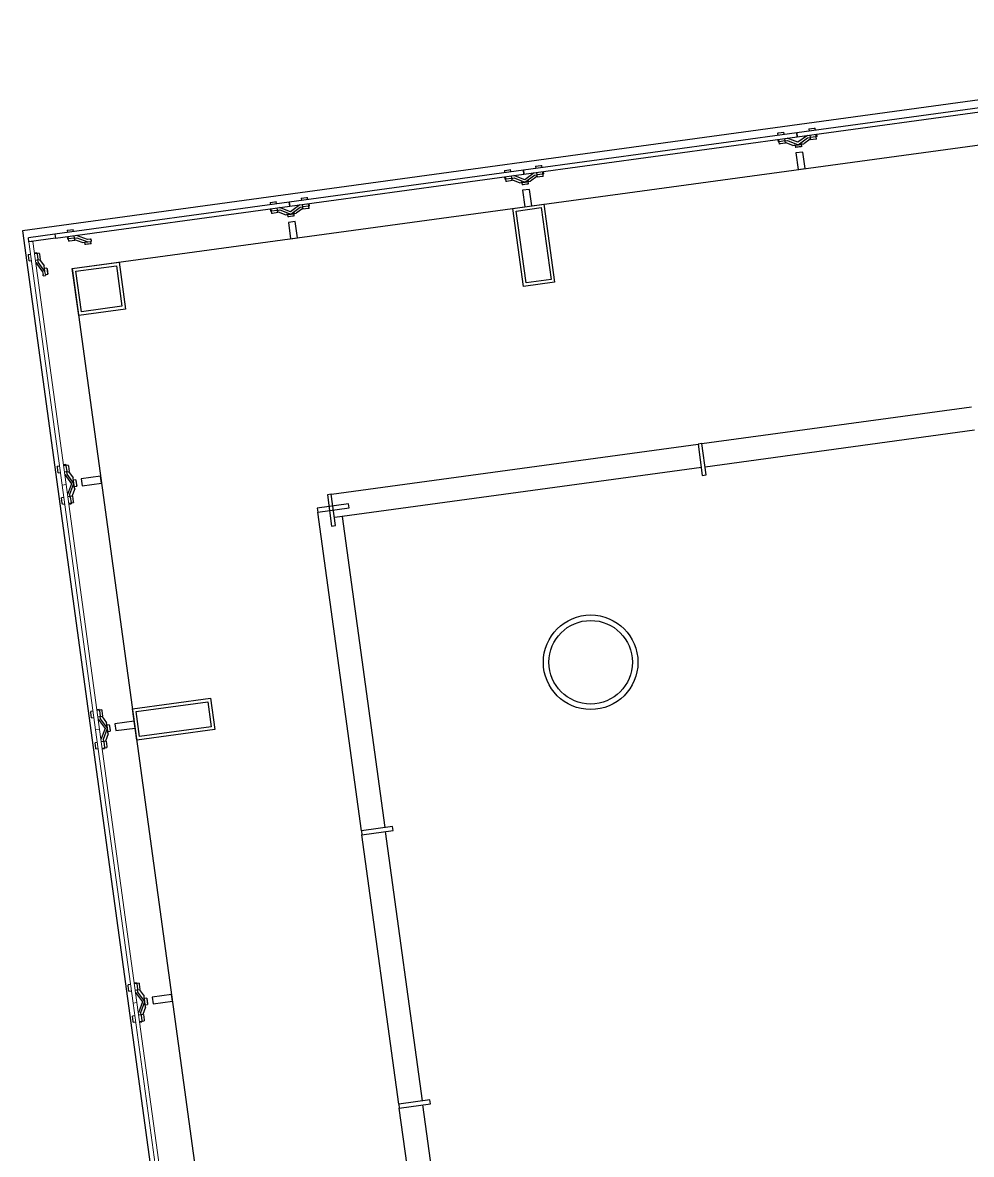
# Model space of a CAD drawing. Header units: millimetres. Extents: x 11680834 to 11851556, y -6213014 to -6078394.
# Drawn here: x 11680834 to 11686852, y -6100610 to -6093430 of the extents above; entities that cross this region are included whole.
import ezdxf

# ---------------------------------------------------------------- set-up
doc = ezdxf.new("R2010")
doc.units = ezdxf.units.MM
for name, color, linetype in [('A—\\M+5C3C5\\M+5B4B0', 135, 'Continuous'), ('A—\\M+5C7BD\\M+5CCE5', 7, 'Continuous'), ('E-COLS-F4$0$0S-COLS-I', 90, 'Continuous'), ('E2-RI-4F$0$A-GLAZ', 6, 'Continuous')]:
    doc.layers.add(name, color=color, linetype=linetype)

msp = doc.modelspace()

# ---------------------------------------------------------------- linework, layer by layer
at = {"layer": 'A—\\M+5C3C5\\M+5B4B0'}
for p, q in [((11690493.2, -6093429.9), (11680833.5, -6094750.3)), ((11681148.4, -6094990.2), (11690531.4, -6093709.9)), ((11687478.1, -6093892.5), (11685744.2, -6094129.5)), ((11685747.6, -6094154.7), (11687481.5, -6093917.7)), ((11685744.2, -6094129.5), (11684010.3, -6094366.5)), ((11685747.6, -6094154.7), (11685744.2, -6094129.5)), ((11685744.2, -6094129.5), (11685747.6, -6094154.7)), ((11684013.8, -6094391.7), (11685747.6, -6094154.7)), ((11684010.3, -6094366.5), (11682524.1, -6094569.6)), ((11682527.6, -6094594.8), (11684013.8, -6094391.7)), ((11684013.8, -6094391.7), (11684010.3, -6094366.5)), ((11684010.3, -6094366.5), (11684013.8, -6094391.7)), ((11684049.1, -6094487.8), (11684005.5, -6094493.7)), ((11684005.5, -6094493.7), (11684019.7, -6094597.8)), ((11684063.3, -6094591.8), (11684049.1, -6094487.8)), ((11682524.1, -6094569.6), (11681038, -6094772.8)), ((11682527.6, -6094594.8), (11682524.1, -6094569.6)), ((11682524.1, -6094569.6), (11682527.6, -6094594.8)), ((11681041.4, -6094797.9), (11682527.6, -6094594.8)), ((11684019.7, -6094597.8), (11684063.3, -6094591.8)), ((11681038, -6094772.8), (11680870, -6094795.7)), ((11681038, -6094772.8), (11681041.4, -6094797.9)), ((11680873.5, -6094820.9), (11680870, -6094795.7)), ((11681041.4, -6094797.9), (11680873.5, -6094820.9)), ((11685143.1, -6096100.6), (11686852.2, -6095867)), ((11686872.5, -6096015.7), (11685163.4, -6096249.3)), ((11682792.8, -6096421.9), (11685119.7, -6096103.8)), ((11685140.1, -6096252.5), (11682813.1, -6096570.5)), ((11682791.4, -6096422.1), (11682766.7, -6096425.5)), ((11682766.7, -6096425.5), (11682793.7, -6096623.6)), ((11682818.5, -6096620.3), (11682791.4, -6096422.1)), ((11682982.3, -6098557.2), (11682705.9, -6096534.7)), ((11682861.3, -6096563.9), (11683131, -6098536.9)), ((11682793.7, -6096623.6), (11682818.5, -6096620.3)), ((11683219.3, -6100291.1), (11682985.7, -6098582)), ((11683134.3, -6098561.7), (11683368, -6100270.8)), ((11683371.3, -6100295.6), (11683604.9, -6102004.7)), ((11683456.3, -6102025), (11683222.7, -6100315.9))]:
    msp.add_line(p, q, dxfattribs=at)
at = {"layer": 'A—\\M+5C3C5\\M+5B4B0', "extrusion": (0, 0, -1)}
for p, q in [((11685783, -6094250.8), (11685739.4, -6094256.7)), ((11685739.4, -6094256.7), (11685753.7, -6094361.1)), ((11685797.3, -6094355.1), (11685783, -6094250.8)), ((11685753.7, -6094361.1), (11685797.3, -6094355.1)), ((11682562.9, -6094690.9), (11682519.3, -6094696.9)), ((11682519.3, -6094696.9), (11682533.7, -6094801.2)), ((11682577.3, -6094795.3), (11682562.9, -6094690.9)), ((11682533.7, -6094801.2), (11682577.3, -6094795.3)), ((11685143.1, -6096100.7), (11685118.3, -6096104)), ((11685118.3, -6096104), (11685145.4, -6096302.2)), ((11685170.2, -6096298.8), (11685143.1, -6096100.7)), ((11681328.5, -6096307.9, 0), (11681205.6, -6096324.7, 0)), ((11681205.6, -6096324.7, 0), (11681211.5, -6096368.3, 0)), ((11681211.5, -6096368.3, 0), (11681334.5, -6096351.5, 0)), ((11681334.5, -6096351.5, 0), (11681328.5, -6096307.9, 0)), ((11685145.4, -6096302.2), (11685170.2, -6096298.8)), ((11682900.7, -6096482.9), (11682702.5, -6096509.9)), ((11682705.9, -6096534.7), (11682904, -6096507.6)), ((11682904, -6096507.6), (11682900.7, -6096482.9)), ((11682702.5, -6096509.9), (11682705.9, -6096534.7)), ((11683180.5, -6098530.1), (11682982.3, -6098557.2)), ((11682982.3, -6098557.2), (11682985.7, -6098582)), ((11682985.7, -6098582), (11683183.9, -6098554.9)), ((11683183.9, -6098554.9), (11683180.5, -6098530.1)), ((11681777.9, -6099595.4, 0), (11681654.9, -6099612.2, 0)), ((11681783.9, -6099639, 0), (11681777.9, -6099595.4, 0)), ((11681654.9, -6099612.2, 0), (11681660.9, -6099655.8, 0)), ((11681660.9, -6099655.8, 0), (11681783.9, -6099639, 0)), ((11683417.5, -6100264), (11683219.3, -6100291.1)), ((11683219.3, -6100291.1), (11683222.7, -6100315.9)), ((11683222.7, -6100315.9), (11683420.9, -6100288.8)), ((11683420.9, -6100288.8), (11683417.5, -6100264))]:
    msp.add_line(p, q, dxfattribs=at)
at = {"layer": 'A—\\M+5C3C5\\M+5B4B0', "lineweight": 13}
for p, q in [((11680898.6, -6094817.5), (11680873.5, -6094820.9)), ((11680873.5, -6094820.9), (11681084.3, -6096363.5)), ((11681109.5, -6096360), (11680898.6, -6094817.5)), ((11681084.3, -6096363.5), (11681109.5, -6096360)), ((11681109.5, -6096360), (11681084.3, -6096363.5)), ((11681084.3, -6096363.5), (11681296.7, -6097917.1)), ((11681321.8, -6097913.7), (11681109.5, -6096360)), ((11681296.7, -6097917.1), (11681321.8, -6097913.7)), ((11681321.8, -6097913.7), (11681296.7, -6097917.1)), ((11681296.7, -6097917.1), (11681533.7, -6099651)), ((11681558.8, -6099647.5), (11681321.8, -6097913.7)), ((11681533.7, -6099651), (11681558.8, -6099647.5)), ((11681558.8, -6099647.5), (11681533.7, -6099651)), ((11681533.7, -6099651), (11681770.7, -6101384.9)), ((11681795.8, -6101381.4), (11681558.8, -6099647.5))]:
    msp.add_line(p, q, dxfattribs=at)
at = {"layer": 'A—\\M+5C3C5\\M+5B4B0', "elevation": 0}
for points in [[(11684010.1, -6095103.7), (11683942.4, -6094608.3), (11684140.6, -6094581.2), (11684208.3, -6095076.6), (11684010.1, -6095103.7)], [(11681148.4, -6094990.2), (11683361.3, -6111179.5), (11700224.5, -6108874.5)], [(11682052.8, -6097914.7), (11681557.4, -6097982.4), (11681530.3, -6097784.2), (11682025.7, -6097716.5), (11682052.8, -6097914.7)]]:
    msp.add_lwpolyline(points, dxfattribs=at)
for points in [[(11684027.2, -6095081.2), (11683964.9, -6094625.4), (11684123.5, -6094603.8), (11684185.8, -6095059.5)], [(11681148.4, -6094990.2), (11681445.7, -6094949.6), (11681486.3, -6095246.8), (11681189.1, -6095287.5)], [(11681170.9, -6095007.3), (11681428.6, -6094972.1), (11681463.8, -6095229.7), (11681206.2, -6095264.9)], [(11682030.3, -6097897.6), (11681574.5, -6097959.9), (11681552.9, -6097801.3), (11682008.6, -6097739.1)], [(11681546.9, -6097905.1), (11681540.9, -6097861.5), (11681417.9, -6097878.3), (11681423.9, -6097921.9)]]:
    msp.add_lwpolyline(points, close=True, dxfattribs=at)
at = {"layer": 'A—\\M+5C3C5\\M+5B4B0'}
msp.add_lwpolyline([(11680833.5, -6094750.3), (11683122.3, -6111495.3), (11702888.2, -6108793.6)], dxfattribs=at)
at = {"layer": 'A—\\M+5C7BD\\M+5CCE5'}
for radius in [300, 265]:
    msp.add_circle((11684437, -6097487.9), radius, dxfattribs=at)
at = {"layer": 'E-COLS-F4$0$0S-COLS-I'}
for radius in [300, 265]:
    msp.add_circle((11684437, -6097487.9), radius, dxfattribs=at)
at = {"layer": 'E2-RI-4F$0$A-GLAZ', "color": 8}
for p, q in [((11685623.3, -6094130.9), (11685629.1, -6094130.1)), ((11685623.3, -6094130.9), (11685629.1, -6094130.1)), ((11685623.3, -6094130.9), (11685625.3, -6094145.8)), ((11685623.3, -6094130.9), (11685625.3, -6094145.8)), ((11685629.1, -6094130.1), (11685662.9, -6094125.5)), ((11685629.1, -6094130.1), (11685662.9, -6094125.5)), ((11685664.9, -6094140.3), (11685662.9, -6094125.5)), ((11685664.9, -6094140.3), (11685662.9, -6094125.5)), ((11685821.4, -6094103.8), (11685855.3, -6094099.2)), ((11685821.4, -6094103.8), (11685855.3, -6094099.2)), ((11685821.4, -6094103.8), (11685823.5, -6094118.7)), ((11685821.4, -6094103.8), (11685823.5, -6094118.7)), ((11685855.3, -6094099.2), (11685861.1, -6094098.4)), ((11685855.3, -6094099.2), (11685861.1, -6094098.4)), ((11685863.1, -6094113.2), (11685861.1, -6094098.4)), ((11685863.1, -6094113.2), (11685861.1, -6094098.4)), ((11685870.6, -6094168.2), (11685866.5, -6094138.4)), ((11685870.6, -6094168.2), (11685866.5, -6094138.4)), ((11685873.5, -6094152.7), (11685871.5, -6094137.7)), ((11685873.5, -6094152.7), (11685871.5, -6094137.7)), ((11685623.8, -6094171.6), (11685625.8, -6094186.6)), ((11685623.8, -6094171.6), (11685625.8, -6094186.6)), ((11685633.1, -6094185.6), (11685625.8, -6094186.6)), ((11685633.1, -6094185.6), (11685625.8, -6094186.6)), ((11685628.7, -6094170.9), (11685632.8, -6094200.7)), ((11685628.7, -6094170.9), (11685632.8, -6094200.7)), ((11685638.6, -6094199.9), (11685632.8, -6094200.7)), ((11685638.6, -6094199.9), (11685632.8, -6094200.7)), ((11685668.1, -6094180.8), (11685633.1, -6094185.6)), ((11685668.1, -6094180.8), (11685633.1, -6094185.6)), ((11685672.5, -6094195.3), (11685638.6, -6094199.9)), ((11685672.5, -6094195.3), (11685638.6, -6094199.9)), ((11685668.1, -6094180.8), (11685685.6, -6094178.4)), ((11685668.1, -6094180.8), (11685685.6, -6094178.4)), ((11685672.5, -6094195.3), (11685668.4, -6094165.5)), ((11685672.5, -6094195.3), (11685668.4, -6094165.5)), ((11685719.4, -6094209), (11685671.8, -6094191.1)), ((11685719.4, -6094209), (11685671.8, -6094191.1)), ((11685752.4, -6094189.3), (11685683.6, -6094163.4)), ((11685752.4, -6094189.3), (11685683.6, -6094163.4)), ((11685685.6, -6094178.4), (11685754.4, -6094204.2)), ((11685685.6, -6094178.4), (11685754.4, -6094204.2)), ((11685719.4, -6094209), (11685754.4, -6094204.2)), ((11685719.4, -6094209), (11685754.4, -6094204.2)), ((11685719.4, -6094209), (11685736.9, -6094206.6)), ((11685719.4, -6094209), (11685736.9, -6094206.6)), ((11685729.1, -6094203.6), (11685729.6, -6094207.6)), ((11685729.1, -6094203.6), (11685729.6, -6094207.6)), ((11685729.1, -6094203.6), (11685729.6, -6094207.6)), ((11685729.1, -6094203.6), (11685729.6, -6094207.6)), ((11685734.6, -6094206.9), (11685736.6, -6094221.8)), ((11685734.6, -6094206.9), (11685736.6, -6094221.8)), ((11685734.6, -6094206.9), (11685736.6, -6094221.8)), ((11685734.6, -6094206.9), (11685736.6, -6094221.8)), ((11685734.6, -6094206.9), (11685736.6, -6094221.8)), ((11685734.6, -6094206.9), (11685736.6, -6094221.8)), ((11685734.6, -6094206.9), (11685736.6, -6094221.8)), ((11685734.6, -6094206.9), (11685736.6, -6094221.8)), ((11685736.9, -6094206.6), (11685754.4, -6094204.2)), ((11685736.9, -6094206.6), (11685754.4, -6094204.2)), ((11685811.7, -6094145.9), (11685752.4, -6094189.3)), ((11685811.7, -6094145.9), (11685752.4, -6094189.3)), ((11685754.4, -6094204.2), (11685813.7, -6094160.9)), ((11685754.4, -6094204.2), (11685813.7, -6094160.9)), ((11685754.4, -6094204.2), (11685789.4, -6094199.4)), ((11685754.4, -6094204.2), (11685789.4, -6094199.4)), ((11685754.4, -6094204.2), (11685771.9, -6094201.8)), ((11685754.4, -6094204.2), (11685771.9, -6094201.8)), ((11685771.9, -6094201.8), (11685789.4, -6094199.4)), ((11685771.9, -6094201.8), (11685789.4, -6094199.4)), ((11685776.3, -6094216.4), (11685774.2, -6094201.5)), ((11685776.3, -6094216.4), (11685774.2, -6094201.5)), ((11685776.3, -6094216.4), (11685774.2, -6094201.5)), ((11685776.3, -6094216.4), (11685774.2, -6094201.5)), ((11685776.3, -6094216.4), (11685774.2, -6094201.5)), ((11685776.3, -6094216.4), (11685774.2, -6094201.5)), ((11685776.3, -6094216.4), (11685774.2, -6094201.5)), ((11685776.3, -6094216.4), (11685774.2, -6094201.5)), ((11685779.2, -6094200.8), (11685778.6, -6094196.8)), ((11685779.2, -6094200.8), (11685778.6, -6094196.8)), ((11685779.2, -6094200.8), (11685778.6, -6094196.8)), ((11685779.2, -6094200.8), (11685778.6, -6094196.8)), ((11685830.4, -6094169.5), (11685789.4, -6094199.4)), ((11685830.4, -6094169.5), (11685789.4, -6094199.4)), ((11685813.7, -6094160.9), (11685831.2, -6094158.5)), ((11685813.7, -6094160.9), (11685831.2, -6094158.5)), ((11685826.9, -6094143.8), (11685831, -6094173.7)), ((11685826.9, -6094143.8), (11685831, -6094173.7)), ((11685864.8, -6094169), (11685831, -6094173.7)), ((11685864.8, -6094169), (11685831, -6094173.7)), ((11685866.3, -6094153.7), (11685831.2, -6094158.5)), ((11685866.3, -6094153.7), (11685831.2, -6094158.5)), ((11685870.6, -6094168.2), (11685864.8, -6094169)), ((11685870.6, -6094168.2), (11685864.8, -6094169)), ((11685873.5, -6094152.7), (11685866.3, -6094153.7)), ((11685873.5, -6094152.7), (11685866.3, -6094153.7)), ((11685770.5, -6094217.2), (11685736.6, -6094221.8)), ((11685770.5, -6094217.2), (11685736.6, -6094221.8)), ((11685770.5, -6094217.2), (11685736.6, -6094221.8)), ((11685770.5, -6094217.2), (11685736.6, -6094221.8)), ((11685742.4, -6094221), (11685736.6, -6094221.8)), ((11685742.4, -6094221), (11685736.6, -6094221.8)), ((11685742.4, -6094221), (11685736.6, -6094221.8)), ((11685742.4, -6094221), (11685736.6, -6094221.8)), ((11685776.3, -6094216.4), (11685742.4, -6094221)), ((11685776.3, -6094216.4), (11685742.4, -6094221)), ((11685776.3, -6094216.4), (11685742.4, -6094221)), ((11685776.3, -6094216.4), (11685742.4, -6094221)), ((11685776.3, -6094216.4), (11685770.5, -6094217.2)), ((11685776.3, -6094216.4), (11685770.5, -6094217.2)), ((11685776.3, -6094216.4), (11685770.5, -6094217.2)), ((11685776.3, -6094216.4), (11685770.5, -6094217.2)), ((11684087.6, -6094340.8), (11684121.4, -6094336.2)), ((11684087.6, -6094340.8), (11684121.4, -6094336.2)), ((11684087.6, -6094340.8), (11684089.6, -6094355.7)), ((11684087.6, -6094340.8), (11684089.6, -6094355.7)), ((11684121.4, -6094336.2), (11684127.2, -6094335.4)), ((11684121.4, -6094336.2), (11684127.2, -6094335.4)), ((11684129.2, -6094350.2), (11684127.2, -6094335.4)), ((11684129.2, -6094350.2), (11684127.2, -6094335.4)), ((11683889.4, -6094367.9), (11683895.2, -6094367.1)), ((11683889.4, -6094367.9), (11683895.2, -6094367.1)), ((11683889.4, -6094367.9), (11683891.4, -6094382.7)), ((11683889.4, -6094367.9), (11683891.4, -6094382.7)), ((11683889.9, -6094408.6), (11683892, -6094423.6)), ((11683889.9, -6094408.6), (11683892, -6094423.6)), ((11683899.2, -6094422.6), (11683892, -6094423.6)), ((11683899.2, -6094422.6), (11683892, -6094423.6)), ((11683894.9, -6094407.9), (11683898.9, -6094437.7)), ((11683894.9, -6094407.9), (11683898.9, -6094437.7)), ((11683895.2, -6094367.1), (11683929, -6094362.5)), ((11683895.2, -6094367.1), (11683929, -6094362.5)), ((11683934.2, -6094417.8), (11683899.2, -6094422.6)), ((11683934.2, -6094417.8), (11683899.2, -6094422.6)), ((11683931.1, -6094377.3), (11683929, -6094362.5)), ((11683931.1, -6094377.3), (11683929, -6094362.5)), ((11683934.2, -6094417.8), (11683951.8, -6094415.4)), ((11683934.2, -6094417.8), (11683951.8, -6094415.4)), ((11683938.6, -6094432.3), (11683934.5, -6094402.5)), ((11683938.6, -6094432.3), (11683934.5, -6094402.5)), ((11684018.5, -6094426.3), (11683949.7, -6094400.4)), ((11684018.5, -6094426.3), (11683949.7, -6094400.4)), ((11683951.8, -6094415.4), (11684020.5, -6094441.2)), ((11683951.8, -6094415.4), (11684020.5, -6094441.2)), ((11684077.8, -6094382.9), (11684018.5, -6094426.3)), ((11684077.8, -6094382.9), (11684018.5, -6094426.3)), ((11684020.5, -6094441.2), (11684079.9, -6094397.9)), ((11684020.5, -6094441.2), (11684079.9, -6094397.9)), ((11684096.6, -6094406.5), (11684055.6, -6094436.4)), ((11684096.6, -6094406.5), (11684055.6, -6094436.4)), ((11684079.9, -6094397.9), (11684097.4, -6094395.5)), ((11684079.9, -6094397.9), (11684097.4, -6094395.5)), ((11684093, -6094380.8), (11684097.1, -6094410.7)), ((11684093, -6094380.8), (11684097.1, -6094410.7)), ((11684130.9, -6094406), (11684097.1, -6094410.7)), ((11684130.9, -6094406), (11684097.1, -6094410.7)), ((11684132.4, -6094390.7), (11684097.4, -6094395.5)), ((11684132.4, -6094390.7), (11684097.4, -6094395.5)), ((11684136.7, -6094405.2), (11684130.9, -6094406)), ((11684136.7, -6094405.2), (11684130.9, -6094406)), ((11684139.7, -6094389.7), (11684132.4, -6094390.7)), ((11684139.7, -6094389.7), (11684132.4, -6094390.7)), ((11684136.7, -6094405.2), (11684132.7, -6094375.4)), ((11684136.7, -6094405.2), (11684132.7, -6094375.4)), ((11684139.7, -6094389.7), (11684137.6, -6094374.7)), ((11684139.7, -6094389.7), (11684137.6, -6094374.7)), ((11683904.7, -6094436.9), (11683898.9, -6094437.7)), ((11683904.7, -6094436.9), (11683898.9, -6094437.7)), ((11683938.6, -6094432.3), (11683904.7, -6094436.9)), ((11683938.6, -6094432.3), (11683904.7, -6094436.9)), ((11683985.5, -6094446), (11683938, -6094428.1)), ((11683985.5, -6094446), (11683938, -6094428.1)), ((11683985.5, -6094446), (11684020.5, -6094441.2)), ((11683985.5, -6094446), (11684020.5, -6094441.2)), ((11683985.5, -6094446), (11684003, -6094443.6)), ((11683985.5, -6094446), (11684003, -6094443.6)), ((11683995.2, -6094440.6), (11683995.8, -6094444.6)), ((11683995.2, -6094440.6), (11683995.8, -6094444.6)), ((11683995.2, -6094440.6), (11683995.8, -6094444.6)), ((11683995.2, -6094440.6), (11683995.8, -6094444.6)), ((11684000.7, -6094443.9), (11684002.7, -6094458.8)), ((11684000.7, -6094443.9), (11684002.7, -6094458.8)), ((11684000.7, -6094443.9), (11684002.7, -6094458.8)), ((11684000.7, -6094443.9), (11684002.7, -6094458.8)), ((11684000.7, -6094443.9), (11684002.7, -6094458.8)), ((11684000.7, -6094443.9), (11684002.7, -6094458.8)), ((11684000.7, -6094443.9), (11684002.7, -6094458.8)), ((11684000.7, -6094443.9), (11684002.7, -6094458.8)), ((11684036.6, -6094454.1), (11684002.7, -6094458.8)), ((11684036.6, -6094454.1), (11684002.7, -6094458.8)), ((11684036.6, -6094454.1), (11684002.7, -6094458.8)), ((11684036.6, -6094454.1), (11684002.7, -6094458.8)), ((11684008.6, -6094458), (11684002.7, -6094458.8)), ((11684008.6, -6094458), (11684002.7, -6094458.8)), ((11684008.6, -6094458), (11684002.7, -6094458.8)), ((11684008.6, -6094458), (11684002.7, -6094458.8)), ((11684003, -6094443.6), (11684020.5, -6094441.2)), ((11684003, -6094443.6), (11684020.5, -6094441.2)), ((11684042.4, -6094453.4), (11684008.6, -6094458)), ((11684042.4, -6094453.4), (11684008.6, -6094458)), ((11684042.4, -6094453.4), (11684008.6, -6094458)), ((11684042.4, -6094453.4), (11684008.6, -6094458)), ((11684020.5, -6094441.2), (11684055.6, -6094436.4)), ((11684020.5, -6094441.2), (11684055.6, -6094436.4)), ((11684020.5, -6094441.2), (11684038, -6094438.8)), ((11684020.5, -6094441.2), (11684038, -6094438.8)), ((11684042.4, -6094453.4), (11684036.6, -6094454.1)), ((11684042.4, -6094453.4), (11684036.6, -6094454.1)), ((11684042.4, -6094453.4), (11684036.6, -6094454.1)), ((11684042.4, -6094453.4), (11684036.6, -6094454.1)), ((11684038, -6094438.8), (11684055.6, -6094436.4)), ((11684038, -6094438.8), (11684055.6, -6094436.4)), ((11684042.4, -6094453.4), (11684040.3, -6094438.5)), ((11684042.4, -6094453.4), (11684040.3, -6094438.5)), ((11684042.4, -6094453.4), (11684040.3, -6094438.5)), ((11684042.4, -6094453.4), (11684040.3, -6094438.5)), ((11684042.4, -6094453.4), (11684040.3, -6094438.5)), ((11684042.4, -6094453.4), (11684040.3, -6094438.5)), ((11684042.4, -6094453.4), (11684040.3, -6094438.5)), ((11684042.4, -6094453.4), (11684040.3, -6094438.5)), ((11684045.3, -6094437.8), (11684044.8, -6094433.8)), ((11684045.3, -6094437.8), (11684044.8, -6094433.8)), ((11684045.3, -6094437.8), (11684044.8, -6094433.8)), ((11684045.3, -6094437.8), (11684044.8, -6094433.8)), ((11682409, -6094570.2), (11682442.8, -6094565.6)), ((11682409, -6094570.2), (11682442.8, -6094565.6)), ((11682444.9, -6094580.5), (11682442.8, -6094565.6)), ((11682444.9, -6094580.5), (11682442.8, -6094565.6)), ((11682601.4, -6094543.9), (11682635.2, -6094539.3)), ((11682601.4, -6094543.9), (11682635.2, -6094539.3)), ((11682601.4, -6094543.9), (11682603.4, -6094558.8)), ((11682601.4, -6094543.9), (11682603.4, -6094558.8)), ((11682635.2, -6094539.3), (11682641, -6094538.5)), ((11682635.2, -6094539.3), (11682641, -6094538.5)), ((11682643, -6094553.4), (11682641, -6094538.5)), ((11682643, -6094553.4), (11682641, -6094538.5)), ((11682403.2, -6094571), (11682409, -6094570.2)), ((11682403.2, -6094571), (11682409, -6094570.2)), ((11682403.2, -6094571), (11682405.2, -6094585.9)), ((11682403.2, -6094571), (11682405.2, -6094585.9)), ((11682403.7, -6094611.7), (11682405.8, -6094626.7)), ((11682403.7, -6094611.7), (11682405.8, -6094626.7)), ((11682413, -6094625.7), (11682405.8, -6094626.7)), ((11682413, -6094625.7), (11682405.8, -6094626.7)), ((11682408.7, -6094611.1), (11682412.8, -6094640.9)), ((11682408.7, -6094611.1), (11682412.8, -6094640.9)), ((11682418.6, -6094640.1), (11682412.8, -6094640.9)), ((11682418.6, -6094640.1), (11682412.8, -6094640.9)), ((11682448.1, -6094620.9), (11682413, -6094625.7)), ((11682448.1, -6094620.9), (11682413, -6094625.7)), ((11682452.4, -6094635.5), (11682418.6, -6094640.1)), ((11682452.4, -6094635.5), (11682418.6, -6094640.1)), ((11682448.1, -6094620.9), (11682465.6, -6094618.5)), ((11682448.1, -6094620.9), (11682465.6, -6094618.5)), ((11682452.4, -6094635.5), (11682448.3, -6094605.6)), ((11682452.4, -6094635.5), (11682448.3, -6094605.6)), ((11682499.3, -6094649.1), (11682451.8, -6094631.3)), ((11682499.3, -6094649.1), (11682451.8, -6094631.3)), ((11682532.3, -6094629.5), (11682463.5, -6094603.6)), ((11682532.3, -6094629.5), (11682463.5, -6094603.6)), ((11682465.6, -6094618.5), (11682534.4, -6094644.3)), ((11682465.6, -6094618.5), (11682534.4, -6094644.3)), ((11682591.6, -6094586), (11682532.3, -6094629.5)), ((11682591.6, -6094586), (11682532.3, -6094629.5)), ((11682534.4, -6094644.3), (11682593.7, -6094601)), ((11682534.4, -6094644.3), (11682593.7, -6094601)), ((11682534.4, -6094644.3), (11682569.4, -6094639.6)), ((11682534.4, -6094644.3), (11682569.4, -6094639.6)), ((11682551.9, -6094641.9), (11682569.4, -6094639.6)), ((11682551.9, -6094641.9), (11682569.4, -6094639.6)), ((11682559.1, -6094641), (11682558.6, -6094637)), ((11682559.1, -6094641), (11682558.6, -6094637)), ((11682559.1, -6094641), (11682558.6, -6094637)), ((11682559.1, -6094641), (11682558.6, -6094637)), ((11682610.4, -6094609.6), (11682569.4, -6094639.6)), ((11682610.4, -6094609.6), (11682569.4, -6094639.6)), ((11682593.7, -6094601), (11682611.2, -6094598.6)), ((11682593.7, -6094601), (11682611.2, -6094598.6)), ((11682606.8, -6094584), (11682610.9, -6094613.8)), ((11682606.8, -6094584), (11682610.9, -6094613.8)), ((11682644.7, -6094609.2), (11682610.9, -6094613.8)), ((11682644.7, -6094609.2), (11682610.9, -6094613.8)), ((11682646.2, -6094593.8), (11682611.2, -6094598.6)), ((11682646.2, -6094593.8), (11682611.2, -6094598.6)), ((11682650.6, -6094608.4), (11682644.7, -6094609.2)), ((11682650.6, -6094608.4), (11682644.7, -6094609.2)), ((11682653.5, -6094592.8), (11682646.2, -6094593.8)), ((11682653.5, -6094592.8), (11682646.2, -6094593.8)), ((11682650.6, -6094608.4), (11682646.5, -6094578.6)), ((11682650.6, -6094608.4), (11682646.5, -6094578.6)), ((11682653.5, -6094592.8), (11682651.4, -6094577.9)), ((11682653.5, -6094592.8), (11682651.4, -6094577.9)), ((11682499.3, -6094649.1), (11682534.4, -6094644.3)), ((11682499.3, -6094649.1), (11682534.4, -6094644.3)), ((11682499.3, -6094649.1), (11682516.8, -6094646.7)), ((11682499.3, -6094649.1), (11682516.8, -6094646.7)), ((11682509, -6094643.8), (11682509.6, -6094647.7)), ((11682509, -6094643.8), (11682509.6, -6094647.7)), ((11682509, -6094643.8), (11682509.6, -6094647.7)), ((11682509, -6094643.8), (11682509.6, -6094647.7)), ((11682514.5, -6094647.1), (11682516.6, -6094661.9)), ((11682514.5, -6094647.1), (11682516.6, -6094661.9)), ((11682514.5, -6094647.1), (11682516.6, -6094661.9)), ((11682514.5, -6094647.1), (11682516.6, -6094661.9)), ((11682514.5, -6094647.1), (11682516.6, -6094661.9)), ((11682514.5, -6094647.1), (11682516.6, -6094661.9)), ((11682514.5, -6094647.1), (11682516.6, -6094661.9)), ((11682514.5, -6094647.1), (11682516.6, -6094661.9)), ((11682550.4, -6094657.3), (11682516.6, -6094661.9)), ((11682550.4, -6094657.3), (11682516.6, -6094661.9)), ((11682550.4, -6094657.3), (11682516.6, -6094661.9)), ((11682550.4, -6094657.3), (11682516.6, -6094661.9)), ((11682522.4, -6094661.1), (11682516.6, -6094661.9)), ((11682522.4, -6094661.1), (11682516.6, -6094661.9)), ((11682522.4, -6094661.1), (11682516.6, -6094661.9)), ((11682522.4, -6094661.1), (11682516.6, -6094661.9)), ((11682516.8, -6094646.7), (11682534.4, -6094644.3)), ((11682516.8, -6094646.7), (11682534.4, -6094644.3)), ((11682556.2, -6094656.5), (11682522.4, -6094661.1)), ((11682556.2, -6094656.5), (11682522.4, -6094661.1)), ((11682556.2, -6094656.5), (11682522.4, -6094661.1)), ((11682556.2, -6094656.5), (11682522.4, -6094661.1)), ((11682534.4, -6094644.3), (11682551.9, -6094641.9)), ((11682534.4, -6094644.3), (11682551.9, -6094641.9)), ((11682556.2, -6094656.5), (11682550.4, -6094657.3)), ((11682556.2, -6094656.5), (11682550.4, -6094657.3)), ((11682556.2, -6094656.5), (11682550.4, -6094657.3)), ((11682556.2, -6094656.5), (11682550.4, -6094657.3)), ((11682556.2, -6094656.5), (11682554.2, -6094641.6)), ((11682556.2, -6094656.5), (11682554.2, -6094641.6)), ((11682556.2, -6094656.5), (11682554.2, -6094641.6)), ((11682556.2, -6094656.5), (11682554.2, -6094641.6)), ((11682556.2, -6094656.5), (11682554.2, -6094641.6)), ((11682556.2, -6094656.5), (11682554.2, -6094641.6)), ((11682556.2, -6094656.5), (11682554.2, -6094641.6)), ((11682556.2, -6094656.5), (11682554.2, -6094641.6)), ((11681115.2, -6094747.1), (11681121, -6094746.3)), ((11681115.2, -6094747.1), (11681117.2, -6094761.9)), ((11681121, -6094746.3), (11681154.8, -6094741.7)), ((11681156.9, -6094756.5), (11681154.8, -6094741.7)), ((11681164.4, -6094811.5), (11681160.3, -6094781.7)), ((11681244.3, -6094805.5), (11681175.5, -6094779.6)), ((11681115.7, -6094787.8), (11681117.8, -6094802.8)), ((11681125, -6094801.8), (11681117.8, -6094802.8)), ((11681120.7, -6094787.1), (11681124.7, -6094816.9)), ((11681130.5, -6094816.1), (11681124.7, -6094816.9)), ((11681160, -6094797), (11681125, -6094801.8)), ((11681164.4, -6094811.5), (11681130.5, -6094816.1)), ((11681160, -6094797), (11681177.6, -6094794.6)), ((11681211.3, -6094825.2), (11681163.8, -6094807.3)), ((11681177.6, -6094794.6), (11681246.3, -6094820.4)), ((11681211.3, -6094825.2), (11681246.3, -6094820.4)), ((11681211.3, -6094825.2), (11681228.8, -6094822.8)), ((11681226.5, -6094823.1), (11681228.5, -6094838)), ((11681226.5, -6094823.1), (11681228.5, -6094838)), ((11681262.4, -6094833.3), (11681228.5, -6094838)), ((11681234.3, -6094837.2), (11681228.5, -6094838)), ((11681268.2, -6094832.6), (11681234.3, -6094837.2)), ((11681261.8, -6094803.1), (11681244.3, -6094805.5)), ((11681246.3, -6094820.4), (11681263.8, -6094818)), ((11681261.8, -6094803.1), (11681269.1, -6094802.2)), ((11681261.8, -6094803.1), (11681269.1, -6094802.2)), ((11681268.2, -6094832.6), (11681262.4, -6094833.3)), ((11681271.1, -6094817), (11681263.8, -6094818)), ((11681271.1, -6094817), (11681263.8, -6094818)), ((11681268.2, -6094832.6), (11681266.1, -6094817.7)), ((11681268.2, -6094832.6), (11681266.1, -6094817.7)), ((11681271.1, -6094817), (11681269.1, -6094802.2)), ((11681271.1, -6094817), (11681269.1, -6094802.2)), ((11680884.3, -6094900.2), (11680869.4, -6094902.2)), ((11680870.2, -6094908), (11680869.4, -6094902.2)), ((11680874.8, -6094941.8), (11680870.2, -6094908)), ((11680923.7, -6094889.7), (11680908.8, -6094891.8)), ((11680939.3, -6094892.6), (11680909.5, -6094896.7)), ((11680923.7, -6094889.7), (11680924.7, -6094897)), ((11680924.7, -6094897), (11680929.5, -6094932)), ((11680939.3, -6094892.6), (11680940.1, -6094898.5)), ((11680940.1, -6094898.5), (11680944.7, -6094932.3)), ((11680874.8, -6094941.8), (11680889.7, -6094939.8)), ((11680914.9, -6094936.4), (11680944.7, -6094932.3)), ((11680917, -6094951.6), (11680960.4, -6095010.9)), ((11680931.9, -6094949.5), (11680929.5, -6094932)), ((11680975.2, -6095008.8), (11680931.9, -6094949.5)), ((11680940.5, -6094932.8), (11680970.5, -6094973.8)), ((11680972.9, -6094991.3), (11680970.5, -6094973.8)), ((11680975.2, -6095008.8), (11680970.5, -6094973.8)), ((11680987.4, -6094987), (11680972.5, -6094989)), ((11680987.4, -6094987), (11680972.5, -6094989)), ((11680987.4, -6094987), (11680992, -6095020.8)), ((11680987.4, -6094987), (11680988.2, -6094992.8)), ((11680988.2, -6094992.8), (11680992.8, -6095026.6)), ((11680960.4, -6095010.9), (11680962.8, -6095028.4)), ((11680963.8, -6095035.6), (11680962.8, -6095028.4)), ((11680963.8, -6095035.6), (11680962.8, -6095028.4)), ((11680963.8, -6095035.6), (11680978.6, -6095033.6)), ((11680963.8, -6095035.6), (11680978.6, -6095033.6)), ((11680977.6, -6095026.4), (11680975.2, -6095008.8)), ((11680977.6, -6095026.4), (11680978.6, -6095033.6)), ((11680977.6, -6095026.4), (11680978.6, -6095033.6)), ((11680978, -6095028.7), (11680992.8, -6095026.6)), ((11680978, -6095028.7), (11680992.8, -6095026.6)), ((11680992, -6095020.8), (11680992.8, -6095026.6)), ((11681068.1, -6096244.6), (11681053.2, -6096246.6)), ((11681068.1, -6096244.6), (11681053.2, -6096246.6)), ((11681054, -6096252.4), (11681053.2, -6096246.6)), ((11681054, -6096252.4), (11681053.2, -6096246.6)), ((11681058.6, -6096286.2), (11681054, -6096252.4)), ((11681058.6, -6096286.2), (11681054, -6096252.4)), ((11681058.6, -6096286.2), (11681073.5, -6096284.2)), ((11681058.6, -6096286.2), (11681073.5, -6096284.2)), ((11681107.5, -6096234.1), (11681092.5, -6096236.2)), ((11681107.5, -6096234.1), (11681092.5, -6096236.2)), ((11681123, -6096237.1), (11681093.2, -6096241.1)), ((11681123, -6096237.1), (11681093.2, -6096241.1)), ((11681098.6, -6096280.8), (11681128.5, -6096276.7)), ((11681098.6, -6096280.8), (11681128.5, -6096276.7)), ((11681107.5, -6096234.1), (11681108.5, -6096241.4)), ((11681107.5, -6096234.1), (11681108.5, -6096241.4)), ((11681108.5, -6096241.4), (11681113.3, -6096276.4)), ((11681108.5, -6096241.4), (11681113.3, -6096276.4)), ((11681115.7, -6096293.9), (11681113.3, -6096276.4)), ((11681115.7, -6096293.9), (11681113.3, -6096276.4)), ((11681123, -6096237.1), (11681123.8, -6096242.9)), ((11681123, -6096237.1), (11681123.8, -6096242.9)), ((11681123.8, -6096242.9), (11681128.5, -6096276.7)), ((11681123.8, -6096242.9), (11681128.5, -6096276.7)), ((11681124.3, -6096277.2), (11681154.2, -6096318.2)), ((11681124.3, -6096277.2), (11681154.2, -6096318.2)), ((11681100.7, -6096296), (11681144.2, -6096355.3)), ((11681100.7, -6096296), (11681144.2, -6096355.3)), ((11681159, -6096353.3), (11681115.7, -6096293.9)), ((11681159, -6096353.3), (11681115.7, -6096293.9)), ((11681144.2, -6096355.3), (11681118.2, -6096424.1)), ((11681144.2, -6096355.3), (11681118.2, -6096424.1)), ((11681133.2, -6096422), (11681159, -6096353.3)), ((11681133.2, -6096422), (11681159, -6096353.3)), ((11681155.6, -6096328.5), (11681151.7, -6096329)), ((11681155.6, -6096328.5), (11681151.7, -6096329)), ((11681155.6, -6096328.5), (11681151.7, -6096329)), ((11681155.6, -6096328.5), (11681151.7, -6096329)), ((11681156.6, -6096335.7), (11681154.2, -6096318.2)), ((11681159, -6096353.3), (11681154.2, -6096318.2)), ((11681156.6, -6096335.7), (11681154.2, -6096318.2)), ((11681159, -6096353.3), (11681154.2, -6096318.2)), ((11681171.2, -6096331.4), (11681156.3, -6096333.4)), ((11681171.2, -6096331.4), (11681156.3, -6096333.4)), ((11681171.2, -6096331.4), (11681156.3, -6096333.4)), ((11681171.2, -6096331.4), (11681156.3, -6096333.4)), ((11681171.2, -6096331.4), (11681156.3, -6096333.4)), ((11681171.2, -6096331.4), (11681156.3, -6096333.4)), ((11681171.2, -6096331.4), (11681156.3, -6096333.4)), ((11681171.2, -6096331.4), (11681156.3, -6096333.4)), ((11681159, -6096353.3), (11681156.6, -6096335.7)), ((11681159, -6096353.3), (11681156.6, -6096335.7)), ((11681163.8, -6096388.3), (11681159, -6096353.3)), ((11681161.4, -6096370.8), (11681159, -6096353.3)), ((11681163.8, -6096388.3), (11681159, -6096353.3)), ((11681161.4, -6096370.8), (11681159, -6096353.3)), ((11681171.2, -6096331.4), (11681172, -6096337.2)), ((11681171.2, -6096331.4), (11681175.8, -6096365.2)), ((11681171.2, -6096331.4), (11681175.8, -6096365.2)), ((11681171.2, -6096331.4), (11681172, -6096337.2)), ((11681171.2, -6096331.4), (11681172, -6096337.2)), ((11681171.2, -6096331.4), (11681175.8, -6096365.2)), ((11681171.2, -6096331.4), (11681175.8, -6096365.2)), ((11681171.2, -6096331.4), (11681172, -6096337.2)), ((11681172, -6096337.2), (11681176.6, -6096371)), ((11681172, -6096337.2), (11681176.6, -6096371)), ((11681172, -6096337.2), (11681176.6, -6096371)), ((11681172, -6096337.2), (11681176.6, -6096371)), ((11681150.1, -6096435.2), (11681120.3, -6096439.3)), ((11681150.1, -6096435.2), (11681120.3, -6096439.3)), ((11681135.6, -6096439.5), (11681133.2, -6096422)), ((11681135.6, -6096439.5), (11681133.2, -6096422)), ((11681163.8, -6096388.3), (11681146, -6096435.8)), ((11681163.8, -6096388.3), (11681146, -6096435.8)), ((11681150.1, -6096435.2), (11681154.8, -6096469)), ((11681150.1, -6096435.2), (11681154.8, -6096469)), ((11681158.4, -6096378.6), (11681162.4, -6096378)), ((11681158.4, -6096378.6), (11681162.4, -6096378)), ((11681158.4, -6096378.6), (11681162.4, -6096378)), ((11681158.4, -6096378.6), (11681162.4, -6096378)), ((11681163.8, -6096388.3), (11681161.4, -6096370.8)), ((11681163.8, -6096388.3), (11681161.4, -6096370.8)), ((11681161.7, -6096373.1), (11681176.6, -6096371)), ((11681161.7, -6096373.1), (11681176.6, -6096371)), ((11681161.7, -6096373.1), (11681176.6, -6096371)), ((11681161.7, -6096373.1), (11681176.6, -6096371)), ((11681161.7, -6096373.1), (11681176.6, -6096371)), ((11681161.7, -6096373.1), (11681176.6, -6096371)), ((11681161.7, -6096373.1), (11681176.6, -6096371)), ((11681161.7, -6096373.1), (11681176.6, -6096371)), ((11681175.8, -6096365.2), (11681176.6, -6096371)), ((11681175.8, -6096365.2), (11681176.6, -6096371)), ((11681175.8, -6096365.2), (11681176.6, -6096371)), ((11681175.8, -6096365.2), (11681176.6, -6096371)), ((11681095.1, -6096442.7), (11681080.3, -6096444.8)), ((11681095.1, -6096442.7), (11681080.3, -6096444.8)), ((11681084.9, -6096478.6), (11681080.3, -6096444.8)), ((11681084.9, -6096478.6), (11681080.3, -6096444.8)), ((11681085.7, -6096484.4), (11681084.9, -6096478.6)), ((11681085.7, -6096484.4), (11681084.9, -6096478.6)), ((11681085.7, -6096484.4), (11681100.6, -6096482.4)), ((11681085.7, -6096484.4), (11681100.6, -6096482.4)), ((11681125.7, -6096478.9), (11681155.5, -6096474.8)), ((11681125.7, -6096478.9), (11681155.5, -6096474.8)), ((11681126.4, -6096483.9), (11681141.4, -6096481.8)), ((11681126.4, -6096483.9), (11681141.4, -6096481.8)), ((11681135.6, -6096439.5), (11681140.4, -6096474.6)), ((11681135.6, -6096439.5), (11681140.4, -6096474.6)), ((11681140.4, -6096474.6), (11681141.4, -6096481.8)), ((11681140.4, -6096474.6), (11681141.4, -6096481.8)), ((11681154.8, -6096469), (11681155.5, -6096474.8)), ((11681154.8, -6096469), (11681155.5, -6096474.8)), ((11681280.4, -6097798.2), (11681265.6, -6097800.2)), ((11681280.4, -6097798.2), (11681265.6, -6097800.2)), ((11681266.3, -6097806.1), (11681265.6, -6097800.2)), ((11681266.3, -6097806.1), (11681265.6, -6097800.2)), ((11681319.9, -6097787.8), (11681304.9, -6097789.8)), ((11681319.9, -6097787.8), (11681304.9, -6097789.8)), ((11681335.4, -6097790.7), (11681305.6, -6097794.8)), ((11681335.4, -6097790.7), (11681305.6, -6097794.8)), ((11681319.9, -6097787.8), (11681320.9, -6097795)), ((11681319.9, -6097787.8), (11681320.9, -6097795)), ((11681320.9, -6097795), (11681325.7, -6097830.1)), ((11681320.9, -6097795), (11681325.7, -6097830.1)), ((11681335.4, -6097790.7), (11681336.2, -6097796.5)), ((11681335.4, -6097790.7), (11681336.2, -6097796.5)), ((11681336.2, -6097796.5), (11681340.8, -6097830.3)), ((11681336.2, -6097796.5), (11681340.8, -6097830.3)), ((11681271, -6097839.9), (11681266.3, -6097806.1)), ((11681271, -6097839.9), (11681266.3, -6097806.1)), ((11681271, -6097839.9), (11681285.8, -6097837.8)), ((11681271, -6097839.9), (11681285.8, -6097837.8)), ((11681311, -6097834.4), (11681340.8, -6097830.3)), ((11681311, -6097834.4), (11681340.8, -6097830.3)), ((11681313.1, -6097849.6), (11681356.5, -6097908.9)), ((11681313.1, -6097849.6), (11681356.5, -6097908.9)), ((11681328, -6097847.6), (11681325.7, -6097830.1)), ((11681328, -6097847.6), (11681325.7, -6097830.1)), ((11681371.4, -6097906.9), (11681328, -6097847.6)), ((11681371.4, -6097906.9), (11681328, -6097847.6)), ((11681336.6, -6097830.9), (11681366.6, -6097871.9)), ((11681336.6, -6097830.9), (11681366.6, -6097871.9)), ((11681369, -6097889.4), (11681366.6, -6097871.9)), ((11681371.4, -6097906.9), (11681366.6, -6097871.9)), ((11681369, -6097889.4), (11681366.6, -6097871.9)), ((11681371.4, -6097906.9), (11681366.6, -6097871.9)), ((11681356.5, -6097908.9), (11681330.6, -6097977.7)), ((11681356.5, -6097908.9), (11681330.6, -6097977.7)), ((11681345.6, -6097975.7), (11681371.4, -6097906.9)), ((11681345.6, -6097975.7), (11681371.4, -6097906.9)), ((11681376.2, -6097941.9), (11681358.3, -6097989.5)), ((11681376.2, -6097941.9), (11681358.3, -6097989.5)), ((11681368, -6097882.1), (11681364, -6097882.7)), ((11681368, -6097882.1), (11681364, -6097882.7)), ((11681368, -6097882.1), (11681364, -6097882.7)), ((11681368, -6097882.1), (11681364, -6097882.7)), ((11681383.5, -6097885.1), (11681368.7, -6097887.1)), ((11681383.5, -6097885.1), (11681368.7, -6097887.1)), ((11681383.5, -6097885.1), (11681368.7, -6097887.1)), ((11681383.5, -6097885.1), (11681368.7, -6097887.1)), ((11681383.5, -6097885.1), (11681368.7, -6097887.1)), ((11681383.5, -6097885.1), (11681368.7, -6097887.1)), ((11681383.5, -6097885.1), (11681368.7, -6097887.1)), ((11681383.5, -6097885.1), (11681368.7, -6097887.1)), ((11681371.4, -6097906.9), (11681369, -6097889.4)), ((11681371.4, -6097906.9), (11681369, -6097889.4)), ((11681370.8, -6097932.2), (11681374.8, -6097931.7)), ((11681370.8, -6097932.2), (11681374.8, -6097931.7)), ((11681370.8, -6097932.2), (11681374.8, -6097931.7)), ((11681370.8, -6097932.2), (11681374.8, -6097931.7)), ((11681376.2, -6097941.9), (11681371.4, -6097906.9)), ((11681373.8, -6097924.4), (11681371.4, -6097906.9)), ((11681376.2, -6097941.9), (11681371.4, -6097906.9)), ((11681373.8, -6097924.4), (11681371.4, -6097906.9)), ((11681376.2, -6097941.9), (11681373.8, -6097924.4)), ((11681376.2, -6097941.9), (11681373.8, -6097924.4)), ((11681374.1, -6097926.7), (11681388.9, -6097924.7)), ((11681374.1, -6097926.7), (11681388.9, -6097924.7)), ((11681374.1, -6097926.7), (11681388.9, -6097924.7)), ((11681374.1, -6097926.7), (11681388.9, -6097924.7)), ((11681374.1, -6097926.7), (11681388.9, -6097924.7)), ((11681374.1, -6097926.7), (11681388.9, -6097924.7)), ((11681374.1, -6097926.7), (11681388.9, -6097924.7)), ((11681374.1, -6097926.7), (11681388.9, -6097924.7)), ((11681383.5, -6097885.1), (11681384.3, -6097890.9)), ((11681383.5, -6097885.1), (11681388.2, -6097918.9)), ((11681383.5, -6097885.1), (11681388.2, -6097918.9)), ((11681383.5, -6097885.1), (11681384.3, -6097890.9)), ((11681383.5, -6097885.1), (11681384.3, -6097890.9)), ((11681383.5, -6097885.1), (11681388.2, -6097918.9)), ((11681383.5, -6097885.1), (11681388.2, -6097918.9)), ((11681383.5, -6097885.1), (11681384.3, -6097890.9)), ((11681384.3, -6097890.9), (11681388.9, -6097924.7)), ((11681384.3, -6097890.9), (11681388.9, -6097924.7)), ((11681384.3, -6097890.9), (11681388.9, -6097924.7)), ((11681384.3, -6097890.9), (11681388.9, -6097924.7)), ((11681388.2, -6097918.9), (11681388.9, -6097924.7)), ((11681388.2, -6097918.9), (11681388.9, -6097924.7)), ((11681388.2, -6097918.9), (11681388.9, -6097924.7)), ((11681388.2, -6097918.9), (11681388.9, -6097924.7)), ((11681307.5, -6097996.4), (11681292.6, -6097998.4)), ((11681307.5, -6097996.4), (11681292.6, -6097998.4)), ((11681297.3, -6098032.2), (11681292.6, -6097998.4)), ((11681297.3, -6098032.2), (11681292.6, -6097998.4)), ((11681362.5, -6097988.9), (11681332.7, -6097992.9)), ((11681362.5, -6097988.9), (11681332.7, -6097992.9)), ((11681347.9, -6097993.2), (11681345.6, -6097975.7)), ((11681347.9, -6097993.2), (11681345.6, -6097975.7)), ((11681347.9, -6097993.2), (11681352.7, -6098028.2)), ((11681347.9, -6097993.2), (11681352.7, -6098028.2)), ((11681362.5, -6097988.9), (11681367.1, -6098022.7)), ((11681362.5, -6097988.9), (11681367.1, -6098022.7)), ((11681298.1, -6098038), (11681297.3, -6098032.2)), ((11681298.1, -6098038), (11681297.3, -6098032.2)), ((11681298.1, -6098038), (11681312.9, -6098036)), ((11681298.1, -6098038), (11681312.9, -6098036)), ((11681338.1, -6098032.6), (11681367.9, -6098028.5)), ((11681338.1, -6098032.6), (11681367.9, -6098028.5)), ((11681338.8, -6098037.5), (11681353.7, -6098035.5)), ((11681338.8, -6098037.5), (11681353.7, -6098035.5)), ((11681352.7, -6098028.2), (11681353.7, -6098035.5)), ((11681352.7, -6098028.2), (11681353.7, -6098035.5)), ((11681367.1, -6098022.7), (11681367.9, -6098028.5)), ((11681367.1, -6098022.7), (11681367.9, -6098028.5)), ((11681556.9, -6099521.7), (11681541.9, -6099523.7)), ((11681556.9, -6099521.7), (11681541.9, -6099523.7)), ((11681556.9, -6099521.7), (11681557.9, -6099528.9)), ((11681556.9, -6099521.7), (11681557.9, -6099528.9)), ((11681517.4, -6099532.1), (11681502.6, -6099534.1)), ((11681517.4, -6099532.1), (11681502.6, -6099534.1)), ((11681503.3, -6099539.9), (11681502.6, -6099534.1)), ((11681503.3, -6099539.9), (11681502.6, -6099534.1)), ((11681508, -6099573.8), (11681503.3, -6099539.9)), ((11681508, -6099573.8), (11681503.3, -6099539.9)), ((11681508, -6099573.8), (11681522.8, -6099571.7)), ((11681508, -6099573.8), (11681522.8, -6099571.7)), ((11681572.4, -6099524.6), (11681542.6, -6099528.7)), ((11681572.4, -6099524.6), (11681542.6, -6099528.7)), ((11681548, -6099568.3), (11681577.8, -6099564.2)), ((11681548, -6099568.3), (11681577.8, -6099564.2)), ((11681550.1, -6099583.5), (11681593.5, -6099642.8)), ((11681550.1, -6099583.5), (11681593.5, -6099642.8)), ((11681557.9, -6099528.9), (11681561.9, -6099558.8)), ((11681557.9, -6099528.9), (11681561.9, -6099558.8)), ((11681561.9, -6099558.8), (11681562.6, -6099563.9)), ((11681561.9, -6099558.8), (11681562.6, -6099563.9)), ((11681565, -6099581.5), (11681562.6, -6099563.9)), ((11681565, -6099581.5), (11681562.6, -6099563.9)), ((11681608.4, -6099640.8), (11681565, -6099581.5)), ((11681608.4, -6099640.8), (11681565, -6099581.5)), ((11681572.4, -6099524.6), (11681573.2, -6099530.4)), ((11681572.4, -6099524.6), (11681573.2, -6099530.4)), ((11681573.2, -6099530.4), (11681577.8, -6099564.2)), ((11681573.2, -6099530.4), (11681577.8, -6099564.2)), ((11681573.6, -6099564.7), (11681603.6, -6099605.7)), ((11681573.6, -6099564.7), (11681603.6, -6099605.7)), ((11681593.5, -6099642.8), (11681567.6, -6099711.6)), ((11681593.5, -6099642.8), (11681567.6, -6099711.6)), ((11681582.6, -6099709.6), (11681608.4, -6099640.8)), ((11681582.6, -6099709.6), (11681608.4, -6099640.8)), ((11681605, -6099616), (11681601, -6099616.6)), ((11681605, -6099616), (11681601, -6099616.6)), ((11681605, -6099616), (11681601, -6099616.6)), ((11681605, -6099616), (11681601, -6099616.6)), ((11681606, -6099623.3), (11681603.6, -6099605.7)), ((11681608.4, -6099640.8), (11681603.6, -6099605.7)), ((11681606, -6099623.3), (11681603.6, -6099605.7)), ((11681608.4, -6099640.8), (11681603.6, -6099605.7)), ((11681620.5, -6099618.9), (11681605.7, -6099621)), ((11681620.5, -6099618.9), (11681605.7, -6099621)), ((11681620.5, -6099618.9), (11681605.7, -6099621)), ((11681620.5, -6099618.9), (11681605.7, -6099621)), ((11681620.5, -6099618.9), (11681605.7, -6099621)), ((11681620.5, -6099618.9), (11681605.7, -6099621)), ((11681620.5, -6099618.9), (11681605.7, -6099621)), ((11681620.5, -6099618.9), (11681605.7, -6099621)), ((11681608.4, -6099640.8), (11681606, -6099623.3)), ((11681608.4, -6099640.8), (11681606, -6099623.3)), ((11681607.8, -6099666.1), (11681611.8, -6099665.5)), ((11681607.8, -6099666.1), (11681611.8, -6099665.5)), ((11681607.8, -6099666.1), (11681611.8, -6099665.5)), ((11681607.8, -6099666.1), (11681611.8, -6099665.5)), ((11681613.2, -6099675.8), (11681608.4, -6099640.8)), ((11681610.8, -6099658.3), (11681608.4, -6099640.8)), ((11681613.2, -6099675.8), (11681608.4, -6099640.8)), ((11681610.8, -6099658.3), (11681608.4, -6099640.8)), ((11681613.2, -6099675.8), (11681610.8, -6099658.3)), ((11681613.2, -6099675.8), (11681610.8, -6099658.3)), ((11681611.1, -6099660.6), (11681625.9, -6099658.6)), ((11681611.1, -6099660.6), (11681625.9, -6099658.6)), ((11681611.1, -6099660.6), (11681625.9, -6099658.6)), ((11681611.1, -6099660.6), (11681625.9, -6099658.6)), ((11681611.1, -6099660.6), (11681625.9, -6099658.6)), ((11681611.1, -6099660.6), (11681625.9, -6099658.6)), ((11681611.1, -6099660.6), (11681625.9, -6099658.6)), ((11681611.1, -6099660.6), (11681625.9, -6099658.6)), ((11681620.5, -6099618.9), (11681621.3, -6099624.7)), ((11681620.5, -6099618.9), (11681625.1, -6099652.8)), ((11681620.5, -6099618.9), (11681625.1, -6099652.8)), ((11681620.5, -6099618.9), (11681621.3, -6099624.7)), ((11681620.5, -6099618.9), (11681621.3, -6099624.7)), ((11681620.5, -6099618.9), (11681625.1, -6099652.8)), ((11681620.5, -6099618.9), (11681625.1, -6099652.8)), ((11681620.5, -6099618.9), (11681621.3, -6099624.7)), ((11681621.3, -6099624.7), (11681625.9, -6099658.6)), ((11681621.3, -6099624.7), (11681625.9, -6099658.6)), ((11681621.3, -6099624.7), (11681625.9, -6099658.6)), ((11681621.3, -6099624.7), (11681625.9, -6099658.6)), ((11681625.1, -6099652.8), (11681625.9, -6099658.6)), ((11681625.1, -6099652.8), (11681625.9, -6099658.6)), ((11681625.1, -6099652.8), (11681625.9, -6099658.6)), ((11681625.1, -6099652.8), (11681625.9, -6099658.6)), ((11681544.5, -6099730.3), (11681529.6, -6099732.3)), ((11681544.5, -6099730.3), (11681529.6, -6099732.3)), ((11681534.3, -6099766.1), (11681529.6, -6099732.3)), ((11681534.3, -6099766.1), (11681529.6, -6099732.3)), ((11681599.5, -6099722.7), (11681569.7, -6099726.8)), ((11681599.5, -6099722.7), (11681569.7, -6099726.8)), ((11681584.9, -6099727.1), (11681582.6, -6099709.6)), ((11681584.9, -6099727.1), (11681582.6, -6099709.6)), ((11681584.9, -6099727.1), (11681589.7, -6099762.1)), ((11681584.9, -6099727.1), (11681589.7, -6099762.1)), ((11681613.2, -6099675.8), (11681595.3, -6099723.3)), ((11681613.2, -6099675.8), (11681595.3, -6099723.3)), ((11681599.5, -6099722.7), (11681604.1, -6099756.6)), ((11681599.5, -6099722.7), (11681604.1, -6099756.6)), ((11681535.1, -6099771.9), (11681534.3, -6099766.1)), ((11681535.1, -6099771.9), (11681534.3, -6099766.1)), ((11681535.1, -6099771.9), (11681549.9, -6099769.9)), ((11681535.1, -6099771.9), (11681549.9, -6099769.9)), ((11681575.1, -6099766.4), (11681604.9, -6099762.4)), ((11681575.1, -6099766.4), (11681604.9, -6099762.4)), ((11681575.8, -6099771.4), (11681590.7, -6099769.4)), ((11681575.8, -6099771.4), (11681590.7, -6099769.4)), ((11681589.7, -6099762.1), (11681590.7, -6099769.4)), ((11681589.7, -6099762.1), (11681590.7, -6099769.4)), ((11681604.1, -6099756.6), (11681604.9, -6099762.4)), ((11681604.1, -6099756.6), (11681604.9, -6099762.4))]:
    msp.add_line(p, q, dxfattribs=at)

doc.saveas('drawing.dxf')
